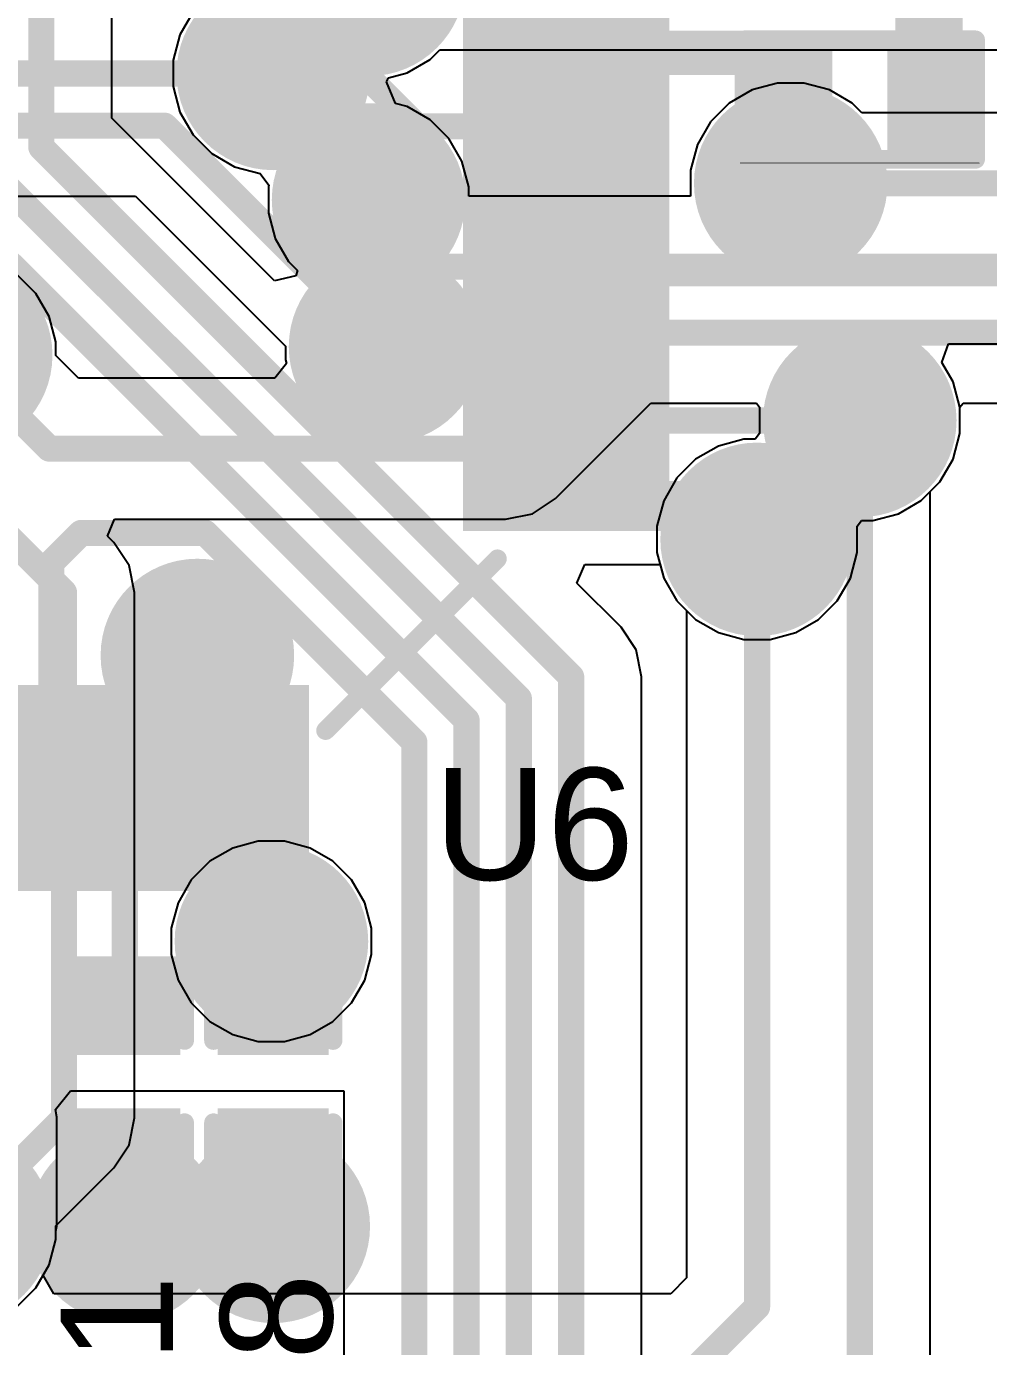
# Model space of a CAD drawing. Header units: inches. Extents: x -0.14 to 3.84, y -0.14 to 3.05.
# Drawn here: x 2.3364 to 2.594, y 1.2485 to 1.602 of the extents above; entities that cross this region are included whole.
import ezdxf

# ---------------------------------------------------------------- set-up
doc = ezdxf.new("R2010")
doc.units = ezdxf.units.IN
doc.header["$MEASUREMENT"] = 0
for name, color, linetype in [('Bottom Layer', 5, 'Continuous'), ('Bottom Solder', 6, 'Continuous'), ('Ground Layer', 76, 'Continuous'), ('Power Layer', 16, 'Continuous'), ('Top Layer', 1, 'Continuous'), ('Top Overlay', 2, 'Continuous'), ('Top Paste', 8, 'Continuous'), ('Top Solder', 216, 'Continuous'), ('Via Holes', 16, 'Continuous')]:
    doc.layers.add(name, color=color, linetype=linetype)
doc.styles.add('Arial', font='', dxfattribs={"height": 0.2})
doc.styles.get('Arial').set_extended_font_data('Arial')

# ---------------------------------------------------------------- blocks, each defined once
blk = doc.blocks.new('64_LQFP__10_10__5')
at = {"layer": 'Top Layer'}
for points in [[(0.20275595, -0.0236214), (0.25000005, -0.0236214), (0.25000005, -0.0354324), (0.20275595, -0.0354324)], [(0.20275595, -0.0433074), (0.25000005, -0.0433074), (0.25000005, -0.0551184), (0.20275595, -0.0551184)], [(0.20275595, -0.0629914), (0.25000005, -0.0629914), (0.25000005, -0.0748024), (0.20275595, -0.0748024)], [(0.20275595, -0.0826774), (0.25000005, -0.0826774), (0.25000005, -0.0944884), (0.20275595, -0.0944884)], [(0.20275595, -0.1023614), (0.25000005, -0.1023614), (0.25000005, -0.1141724), (0.20275595, -0.1141724)], [(0.20275595, -0.1220474), (0.25000005, -0.1220474), (0.25000005, -0.1338584), (0.20275595, -0.1338584)], [(0.20275595, -0.1417314), (0.25000005, -0.1417314), (0.25000005, -0.1535424), (0.20275595, -0.1535424)], [(0.0826765, -0.25000095), (0.0826765, -0.20275685), (0.0944875, -0.20275685), (0.0944875, -0.25000095)], [(0.1023625, -0.25000095), (0.1023625, -0.20275685), (0.1141735, -0.20275685), (0.1141735, -0.25000095)], [(0.1220465, -0.25000095), (0.1220465, -0.20275685), (0.1338575, -0.20275685), (0.1338575, -0.25000095)], [(0.1417325, -0.25000095), (0.1417325, -0.20275685), (0.1535435, -0.20275685), (0.1535435, -0.25000095)]]:
    blk.add_hatch(color=1, dxfattribs=at).paths.add_polyline_path(points)
at = {"layer": 'Top Paste'}
for points in [[(0.20275595, -0.0236214), (0.25000005, -0.0236214), (0.25000005, -0.0354324), (0.20275595, -0.0354324)], [(0.20275595, -0.0433074), (0.25000005, -0.0433074), (0.25000005, -0.0551184), (0.20275595, -0.0551184)], [(0.20275595, -0.0629914), (0.25000005, -0.0629914), (0.25000005, -0.0748024), (0.20275595, -0.0748024)], [(0.20275595, -0.0826774), (0.25000005, -0.0826774), (0.25000005, -0.0944884), (0.20275595, -0.0944884)], [(0.20275595, -0.1023614), (0.25000005, -0.1023614), (0.25000005, -0.1141724), (0.20275595, -0.1141724)], [(0.20275595, -0.1220474), (0.25000005, -0.1220474), (0.25000005, -0.1338584), (0.20275595, -0.1338584)], [(0.20275595, -0.1417314), (0.25000005, -0.1417314), (0.25000005, -0.1535424), (0.20275595, -0.1535424)], [(0.0826765, -0.25000095), (0.0826765, -0.20275685), (0.0944875, -0.20275685), (0.0944875, -0.25000095)], [(0.1023625, -0.25000095), (0.1023625, -0.20275685), (0.1141735, -0.20275685), (0.1141735, -0.25000095)], [(0.1220465, -0.25000095), (0.1220465, -0.20275685), (0.1338575, -0.20275685), (0.1338575, -0.25000095)], [(0.1417325, -0.25000095), (0.1417325, -0.20275685), (0.1535435, -0.20275685), (0.1535435, -0.25000095)]]:
    blk.add_hatch(color=8, dxfattribs=at).paths.add_polyline_path(points)
at = {"layer": 'Top Solder'}
for points in [[(0.19875595, -0.0196214), (0.25400005, -0.0196214), (0.25400005, -0.0394324), (0.19875595, -0.0394324)], [(0.19875595, -0.0393074), (0.25400005, -0.0393074), (0.25400005, -0.0591184), (0.19875595, -0.0591184)], [(0.19875595, -0.0589914), (0.25400005, -0.0589914), (0.25400005, -0.0788024), (0.19875595, -0.0788024)], [(0.19875595, -0.0786774), (0.25400005, -0.0786774), (0.25400005, -0.0984884), (0.19875595, -0.0984884)], [(0.19875595, -0.0983614), (0.25400005, -0.0983614), (0.25400005, -0.1181724), (0.19875595, -0.1181724)], [(0.19875595, -0.1180474), (0.25400005, -0.1180474), (0.25400005, -0.1378584), (0.19875595, -0.1378584)], [(0.19875595, -0.1377314), (0.25400005, -0.1377314), (0.25400005, -0.1575424), (0.19875595, -0.1575424)], [(0.0786765, -0.25400095), (0.0786765, -0.19875685), (0.0984875, -0.19875685), (0.0984875, -0.25400095)], [(0.0983625, -0.25400095), (0.0983625, -0.19875685), (0.1181735, -0.19875685), (0.1181735, -0.25400095)], [(0.1180465, -0.25400095), (0.1180465, -0.19875685), (0.1378575, -0.19875685), (0.1378575, -0.25400095)], [(0.1377325, -0.25400095), (0.1377325, -0.19875685), (0.1575435, -0.19875685), (0.1575435, -0.25400095)]]:
    blk.add_hatch(color=216, dxfattribs=at).paths.add_polyline_path(points)
at = {"layer": 'Top Overlay'}
blk.add_lwpolyline([(0.162, -0.2110009, 0.005, 0.005, 0), (0.208, -0.1650009, 0.005, 0.005, 0)], format="xyseb", dxfattribs=at)
for points in [[(0.20675, -0.1650009, 0.0025, 0.0025, 1), (0.20925, -0.1650009, 0.0025, 0.0025, 1)], [(0.16075, -0.2110009, 0.0025, 0.0025, 1), (0.16325, -0.2110009, 0.0025, 0.0025, 1)]]:
    blk.add_lwpolyline(points, format="xyseb", close=True, dxfattribs=at)
blk = doc.blocks.new('R___0402_39')
at = {"layer": 'Top Layer'}
for points in [[(-0.0275004, -0.0125005), (-0.0275004, 0.0124995), (-0.009500399999999999, 0.0124995), (-0.0095004, -0.0125005)], [(0.009499599999999999, -0.0125005), (0.009499600000000002, 0.0124995), (0.0274996, 0.0124995), (0.0274996, -0.0125005)]]:
    blk.add_hatch(color=1, dxfattribs=at).paths.add_polyline_path(points)
at = {"layer": 'Top Paste'}
for points in [[(-0.0275004, -0.0125005), (-0.0275004, 0.0124995), (-0.009500399999999999, 0.0124995), (-0.0095004, -0.0125005)], [(0.009499599999999999, -0.0125005), (0.009499600000000002, 0.0124995), (0.0274996, 0.0124995), (0.0274996, -0.0125005)]]:
    blk.add_hatch(color=8, dxfattribs=at).paths.add_polyline_path(points)
at = {"layer": 'Top Solder'}
for points in [[(-0.0296658, -0.0146659), (-0.0296658, 0.0146649), (-0.007334999999999999, 0.0146649), (-0.007335000000000001, -0.0146659)], [(0.007334199999999998, -0.0146659), (0.007334200000000002, 0.0146649), (0.029665, 0.0146649), (0.029665, -0.0146659)]]:
    blk.add_hatch(color=216, dxfattribs=at).paths.add_polyline_path(points)
at = {"layer": 'Top Overlay'}
for points in [[(-0.0310004, -0.0160005, 0.005, 0.005, 0), (-0.0310004, 0.0159995, 0.005, 0.005, 0)], [(-0.0310004, 0.0159995, 0.005, 0.005, 0), (0.0309996, 0.0159995, 0.005, 0.005, 0)], [(0.0309996, -0.0160005, 0.005, 0.005, 0), (0.0309996, 0.0159995, 0.005, 0.005, 0)], [(-0.0310004, -0.0160005, 0.005, 0.005, 0), (0.0309996, -0.0160005, 0.005, 0.005, 0)], [(-0.0320004, -0.0170005, 0.000127, 0.000127, 0), (0.0319996, -0.0170005, 0.000127, 0.000127, 0)]]:
    blk.add_lwpolyline(points, format="xyseb", dxfattribs=at)
for points in [[(-0.0322504, 0.0159995, 0.0025, 0.0025, 1), (-0.0297504, 0.0159995, 0.0025, 0.0025, 1)], [(-0.0322504, 0.0159995, 0.0025, 0.0025, 1), (-0.0297504, 0.0159995, 0.0025, 0.0025, 1)], [(0.0297496, 0.0159995, 0.0025, 0.0025, 1), (0.0322496, 0.0159995, 0.0025, 0.0025, 1)], [(0.0297496, 0.0159995, 0.0025, 0.0025, 1), (0.0322496, 0.0159995, 0.0025, 0.0025, 1)], [(-0.0322504, -0.0160005, 0.0025, 0.0025, 1), (-0.0297504, -0.0160005, 0.0025, 0.0025, 1)], [(-0.0322504, -0.0160005, 0.0025, 0.0025, 1), (-0.0297504, -0.0160005, 0.0025, 0.0025, 1)], [(0.0297496, -0.0160005, 0.0025, 0.0025, 1), (0.0322496, -0.0160005, 0.0025, 0.0025, 1)], [(0.0297496, -0.0160005, 0.0025, 0.0025, 1), (0.0322496, -0.0160005, 0.0025, 0.0025, 1)], [(-0.0320321, -0.0170005, 6.35e-05, 6.35e-05, 1), (-0.0319687, -0.0170005, 6.35e-05, 6.35e-05, 1)], [(0.0319679, -0.0170005, 6.35e-05, 6.35e-05, 1), (0.0320313, -0.0170005, 6.35e-05, 6.35e-05, 1)]]:
    blk.add_lwpolyline(points, format="xyseb", close=True, dxfattribs=at)
blk = doc.blocks.new('C___0402_125')
at = {"layer": 'Top Layer'}
for points in [[(-0.0275005, -0.0125002), (-0.0275005, 0.0124998), (-0.009500499999999999, 0.0124998), (-0.009500500000000002, -0.0125002)], [(0.0094995, -0.0125002), (0.009499500000000001, 0.0124998), (0.0274995, 0.0124998), (0.0274995, -0.0125002)]]:
    blk.add_hatch(color=1, dxfattribs=at).paths.add_polyline_path(points)
at = {"layer": 'Top Paste'}
for points in [[(-0.0275005, -0.0125002), (-0.0275005, 0.0124998), (-0.009500499999999999, 0.0124998), (-0.009500500000000002, -0.0125002)], [(0.0094995, -0.0125002), (0.009499500000000001, 0.0124998), (0.0274995, 0.0124998), (0.0274995, -0.0125002)]]:
    blk.add_hatch(color=8, dxfattribs=at).paths.add_polyline_path(points)
at = {"layer": 'Top Solder'}
for points in [[(-0.0298627, -0.0148624), (-0.0298627, 0.014862), (-0.007138299999999998, 0.014862), (-0.007138300000000001, -0.0148624)], [(0.007137299999999998, -0.0148624), (0.007137300000000002, 0.014862), (0.0298617, 0.014862), (0.0298617, -0.0148624)]]:
    blk.add_hatch(color=216, dxfattribs=at).paths.add_polyline_path(points)
at = {"layer": 'Top Overlay'}
for points in [[(-0.0310005, 0.0159998, 0.005, 0.005, 0), (-0.0310005, -0.0160002, 0.005, 0.005, 0)], [(-0.0310005, 0.0159998, 0.005, 0.005, 0), (-0.0110005, 0.0159998, 0.005, 0.005, 0)], [(0.0109995, 0.0159998, 0.005, 0.005, 0), (0.0309995, 0.0159998, 0.005, 0.005, 0)], [(0.0309995, 0.0159998, 0.005, 0.005, 0), (0.0309995, -0.0160002, 0.005, 0.005, 0)], [(-0.0310005, -0.0160002, 0.005, 0.005, 0), (-0.0110005, -0.0160002, 0.005, 0.005, 0)], [(0.0109995, -0.0160002, 0.005, 0.005, 0), (0.0309995, -0.0160002, 0.005, 0.005, 0)]]:
    blk.add_lwpolyline(points, format="xyseb", dxfattribs=at)
for points in [[(-0.0322505, 0.0159998, 0.0025, 0.0025, 1), (-0.0297505, 0.0159998, 0.0025, 0.0025, 1)], [(-0.0322505, 0.0159998, 0.0025, 0.0025, 1), (-0.0297505, 0.0159998, 0.0025, 0.0025, 1)], [(-0.0122505, 0.0159998, 0.0025, 0.0025, 1), (-0.0097505, 0.0159998, 0.0025, 0.0025, 1)], [(0.0097495, 0.0159998, 0.0025, 0.0025, 1), (0.0122495, 0.0159998, 0.0025, 0.0025, 1)], [(0.0297495, 0.0159998, 0.0025, 0.0025, 1), (0.0322495, 0.0159998, 0.0025, 0.0025, 1)], [(0.0297495, 0.0159998, 0.0025, 0.0025, 1), (0.0322495, 0.0159998, 0.0025, 0.0025, 1)], [(-0.0322505, -0.0160002, 0.0025, 0.0025, 1), (-0.0297505, -0.0160002, 0.0025, 0.0025, 1)], [(-0.0322505, -0.0160002, 0.0025, 0.0025, 1), (-0.0297505, -0.0160002, 0.0025, 0.0025, 1)], [(-0.0122505, -0.0160002, 0.0025, 0.0025, 1), (-0.0097505, -0.0160002, 0.0025, 0.0025, 1)], [(0.0097495, -0.0160002, 0.0025, 0.0025, 1), (0.0122495, -0.0160002, 0.0025, 0.0025, 1)], [(0.0297495, -0.0160002, 0.0025, 0.0025, 1), (0.0322495, -0.0160002, 0.0025, 0.0025, 1)], [(0.0297495, -0.0160002, 0.0025, 0.0025, 1), (0.0322495, -0.0160002, 0.0025, 0.0025, 1)]]:
    blk.add_lwpolyline(points, format="xyseb", close=True, dxfattribs=at)
blk = doc.blocks.new('C___0402_128')
at = {"layer": 'Top Layer'}
for points in [[(-0.0275009, -0.0125), (-0.0275009, 0.0125), (-0.009500899999999998, 0.0125), (-0.009500900000000001, -0.0125)], [(0.009499099999999998, -0.0125), (0.009499100000000002, 0.0125), (0.0274991, 0.0125), (0.0274991, -0.0125)]]:
    blk.add_hatch(color=1, dxfattribs=at).paths.add_polyline_path(points)
at = {"layer": 'Top Paste'}
for points in [[(-0.0275009, -0.0125), (-0.0275009, 0.0125), (-0.009500899999999998, 0.0125), (-0.009500900000000001, -0.0125)], [(0.009499099999999998, -0.0125), (0.009499100000000002, 0.0125), (0.0274991, 0.0125), (0.0274991, -0.0125)]]:
    blk.add_hatch(color=8, dxfattribs=at).paths.add_polyline_path(points)
at = {"layer": 'Top Solder'}
for points in [[(-0.0298631, -0.0148622), (-0.0298631, 0.0148622), (-0.007138699999999999, 0.0148622), (-0.007138700000000001, -0.0148622)], [(0.007136899999999999, -0.0148622), (0.007136900000000002, 0.0148622), (0.0298613, 0.0148622), (0.0298613, -0.0148622)]]:
    blk.add_hatch(color=216, dxfattribs=at).paths.add_polyline_path(points)
at = {"layer": 'Top Overlay'}
for points in [[(-0.0310009, 0.016, 0.005, 0.005, 0), (-0.0110009, 0.016, 0.005, 0.005, 0)], [(-0.0310009, 0.016, 0.005, 0.005, 0), (-0.0310009, -0.016, 0.005, 0.005, 0)], [(0.0109991, 0.016, 0.005, 0.005, 0), (0.0309991, 0.016, 0.005, 0.005, 0)], [(0.0309991, 0.016, 0.005, 0.005, 0), (0.0309991, -0.016, 0.005, 0.005, 0)], [(-0.0310009, -0.016, 0.005, 0.005, 0), (-0.0110009, -0.016, 0.005, 0.005, 0)], [(0.0109991, -0.016, 0.005, 0.005, 0), (0.0309991, -0.016, 0.005, 0.005, 0)]]:
    blk.add_lwpolyline(points, format="xyseb", dxfattribs=at)
for points in [[(-0.0322509, 0.016, 0.0025, 0.0025, 1), (-0.0297509, 0.016, 0.0025, 0.0025, 1)], [(-0.0322509, 0.016, 0.0025, 0.0025, 1), (-0.0297509, 0.016, 0.0025, 0.0025, 1)], [(-0.0122509, 0.016, 0.0025, 0.0025, 1), (-0.0097509, 0.016, 0.0025, 0.0025, 1)], [(0.0097491, 0.016, 0.0025, 0.0025, 1), (0.0122491, 0.016, 0.0025, 0.0025, 1)], [(0.0297491, 0.016, 0.0025, 0.0025, 1), (0.0322491, 0.016, 0.0025, 0.0025, 1)], [(0.0297491, 0.016, 0.0025, 0.0025, 1), (0.0322491, 0.016, 0.0025, 0.0025, 1)], [(-0.0322509, -0.016, 0.0025, 0.0025, 1), (-0.0297509, -0.016, 0.0025, 0.0025, 1)], [(-0.0322509, -0.016, 0.0025, 0.0025, 1), (-0.0297509, -0.016, 0.0025, 0.0025, 1)], [(-0.0122509, -0.016, 0.0025, 0.0025, 1), (-0.0097509, -0.016, 0.0025, 0.0025, 1)], [(0.0097491, -0.016, 0.0025, 0.0025, 1), (0.0122491, -0.016, 0.0025, 0.0025, 1)], [(0.0297491, -0.016, 0.0025, 0.0025, 1), (0.0322491, -0.016, 0.0025, 0.0025, 1)], [(0.0297491, -0.016, 0.0025, 0.0025, 1), (0.0322491, -0.016, 0.0025, 0.0025, 1)]]:
    blk.add_lwpolyline(points, format="xyseb", close=True, dxfattribs=at)

msp = doc.modelspace()

# ---------------------------------------------------------------- hatches: boundary and pattern name
at = {"layer": 'Bottom Layer'}
h = msp.add_hatch(color=5, dxfattribs=at)
edge = h.paths.add_edge_path()
edge.add_arc((2.4024888, 1.5894169), 0.011811, 0, 360)
h = msp.add_hatch(color=5, dxfattribs=at)
edge = h.paths.add_edge_path()
edge.add_arc((2.541, 1.56), 0.011811, 0, 360)
h = msp.add_hatch(color=5, dxfattribs=at)
edge = h.paths.add_edge_path()
edge.add_arc((2.428, 1.5555494), 0.011811, 0, 360)
h = msp.add_hatch(color=5, dxfattribs=at)
edge = h.paths.add_edge_path()
edge.add_arc((2.4325428, 1.516269), 0.011811, 0, 360)
h = msp.add_hatch(color=5, dxfattribs=at)
edge = h.paths.add_edge_path()
edge.add_arc((2.5594792, 1.4964934), 0.011811, 0, 360)
h = msp.add_hatch(color=5, dxfattribs=at)
edge = h.paths.add_edge_path()
edge.add_arc((2.5320001, 1.4646506), 0.011811, 0, 360)
h = msp.add_hatch(color=5, dxfattribs=at)
edge = h.paths.add_edge_path()
edge.add_arc((2.3821752, 1.4335562), 0.011811, 0, 360)
h = msp.add_hatch(color=5, dxfattribs=at)
edge = h.paths.add_edge_path()
edge.add_arc((2.402, 1.357), 0.011811, 0, 360)
h = msp.add_hatch(color=5, dxfattribs=at)
edge = h.paths.add_edge_path()
edge.add_arc((2.3627568, 1.280711), 0.011811, 0, 360)
h = msp.add_hatch(color=5, dxfattribs=at)
edge = h.paths.add_edge_path()
edge.add_arc((2.4024888, 1.280701), 0.011811, 0, 360)
at = {"layer": 'Bottom Solder'}
h = msp.add_hatch(color=6, dxfattribs=at)
edge = h.paths.add_edge_path()
edge.add_arc((2.428, 1.6146034), 0.015811, 0, 360)
h = msp.add_hatch(color=6, dxfattribs=at)
edge = h.paths.add_edge_path()
edge.add_arc((2.4024888, 1.5894169), 0.015811, 0, 360)
h = msp.add_hatch(color=6, dxfattribs=at)
edge = h.paths.add_edge_path()
edge.add_arc((2.541, 1.56), 0.015811, 0, 360)
h = msp.add_hatch(color=6, dxfattribs=at)
edge = h.paths.add_edge_path()
edge.add_arc((2.428, 1.5555494), 0.015811, 0, 360)
h = msp.add_hatch(color=6, dxfattribs=at)
edge = h.paths.add_edge_path()
edge.add_arc((2.4325428, 1.516269), 0.015811, 0, 360)
h = msp.add_hatch(color=6, dxfattribs=at)
edge = h.paths.add_edge_path()
edge.add_arc((2.5594792, 1.4964934), 0.015811, 0, 360)
h = msp.add_hatch(color=6, dxfattribs=at)
edge = h.paths.add_edge_path()
edge.add_arc((2.5320001, 1.4646506), 0.015811, 0, 360)
h = msp.add_hatch(color=6, dxfattribs=at)
edge = h.paths.add_edge_path()
edge.add_arc((2.3821752, 1.4335562), 0.015811, 0, 360)
h = msp.add_hatch(color=6, dxfattribs=at)
edge = h.paths.add_edge_path()
edge.add_arc((2.402, 1.357), 0.015811, 0, 360)
h = msp.add_hatch(color=6, dxfattribs=at)
edge = h.paths.add_edge_path()
edge.add_arc((2.3627568, 1.280711), 0.015811, 0, 360)
h = msp.add_hatch(color=6, dxfattribs=at)
edge = h.paths.add_edge_path()
edge.add_arc((2.4024888, 1.280701), 0.015811, 0, 360)
at = {"layer": 'Ground Layer'}
h = msp.add_hatch(color=76, dxfattribs=at)
edge = h.paths.add_edge_path()
edge.add_arc((2.428, 1.6146034), 0.0259055, 0, 360)
h = msp.add_hatch(color=76, dxfattribs=at)
edge = h.paths.add_edge_path()
edge.add_arc((2.4024888, 1.5894169), 0.0259055, 0, 360)
h = msp.add_hatch(color=76, dxfattribs=at)
edge = h.paths.add_edge_path()
edge.add_arc((2.541, 1.56), 0.0259055, 0, 360)
h = msp.add_hatch(color=76, dxfattribs=at)
edge = h.paths.add_edge_path()
edge.add_arc((2.428, 1.5555494), 0.0259055, 0, 360)
h = msp.add_hatch(color=76, dxfattribs=at)
edge = h.paths.add_edge_path()
edge.add_arc((2.4325428, 1.516269), 0.0259055, 0, 360)
h = msp.add_hatch(color=76, dxfattribs=at)
edge = h.paths.add_edge_path()
edge.add_arc((2.3174808, 1.514), 0.0259055, 0, 360)
h = msp.add_hatch(color=76, dxfattribs=at)
edge = h.paths.add_edge_path()
edge.add_arc((2.5594792, 1.4964934), 0.0259055, 0, 360)
h = msp.add_hatch(color=76, dxfattribs=at)
edge = h.paths.add_edge_path()
edge.add_arc((2.5320001, 1.4646506), 0.0259055, 0, 360)
h = msp.add_hatch(color=76, dxfattribs=at)
edge = h.paths.add_edge_path()
edge.add_arc((2.402, 1.357), 0.0259055, 0, 360)
h = msp.add_hatch(color=76, dxfattribs=at)
edge = h.paths.add_edge_path()
edge.add_arc((2.3174808, 1.280721), 0.0259055, 0, 360)
at = {"layer": 'Power Layer'}
h = msp.add_hatch(color=16, dxfattribs=at)
edge = h.paths.add_edge_path()
edge.add_arc((2.428, 1.6146034), 0.0259055, 0, 360)
h = msp.add_hatch(color=16, dxfattribs=at)
edge = h.paths.add_edge_path()
edge.add_arc((2.4024888, 1.5894169), 0.0259055, 0, 360)
h = msp.add_hatch(color=16, dxfattribs=at)
edge = h.paths.add_edge_path()
edge.add_arc((2.541, 1.56), 0.0259055, 0, 360)
h = msp.add_hatch(color=16, dxfattribs=at)
edge = h.paths.add_edge_path()
edge.add_arc((2.428, 1.5555494), 0.0259055, 0, 360)
h = msp.add_hatch(color=16, dxfattribs=at)
edge = h.paths.add_edge_path()
edge.add_arc((2.4325428, 1.516269), 0.0259055, 0, 360)
h = msp.add_hatch(color=16, dxfattribs=at)
edge = h.paths.add_edge_path()
edge.add_arc((2.3174808, 1.514), 0.0259055, 0, 360)
h = msp.add_hatch(color=16, dxfattribs=at)
edge = h.paths.add_edge_path()
edge.add_arc((2.5594792, 1.4964934), 0.0259055, 0, 360)
h = msp.add_hatch(color=16, dxfattribs=at)
edge = h.paths.add_edge_path()
edge.add_arc((2.5320001, 1.4646506), 0.0259055, 0, 360)
h = msp.add_hatch(color=16, dxfattribs=at)
edge = h.paths.add_edge_path()
edge.add_arc((2.3821752, 1.4335562), 0.0259055, 0, 360)
h = msp.add_hatch(color=16, dxfattribs=at)
edge = h.paths.add_edge_path()
edge.add_arc((2.3174808, 1.280721), 0.0259055, 0, 360)
h = msp.add_hatch(color=16, dxfattribs=at)
edge = h.paths.add_edge_path()
edge.add_arc((2.3627568, 1.280711), 0.0259055, 0, 360)
h = msp.add_hatch(color=16, dxfattribs=at)
edge = h.paths.add_edge_path()
edge.add_arc((2.4024888, 1.280701), 0.0259055, 0, 360)
at = {"layer": 'Top Layer'}
for points in [[(2.5689879, 1.5699179), (2.5869787, 1.5699179), (2.5869787, 1.7367133), (2.5689879, 1.7367133)], [(2.4808668, 1.5890139), (2.5499788, 1.5890139), (2.5499788, 1.6008249), (2.4808668, 1.6008249)], [(2.3918268, 1.3379454), (2.4126136, 1.3379454), (2.4126136, 1.3578596), (2.3918268, 1.3578596)], [(2.374532, 1.3099554), (2.3509816, 1.3099554), (2.3509816, 1.280711), (2.374532, 1.280711)], [(2.414264, 1.3099454), (2.3907136, 1.3099454), (2.3907136, 1.280701), (2.414264, 1.280701)]]:
    msp.add_hatch(color=1, dxfattribs=at).paths.add_polyline_path(points)
h = msp.add_hatch(color=1, dxfattribs=at)
edge = h.paths.add_edge_path()
edge.add_arc((2.4024888, 1.5894169), 0.011811, 0, 360)
h = msp.add_hatch(color=1, dxfattribs=at)
edge = h.paths.add_edge_path()
edge.add_arc((2.541, 1.56), 0.011811, 0, 360)
h = msp.add_hatch(color=1, dxfattribs=at)
edge = h.paths.add_edge_path()
edge.add_arc((2.428, 1.5555494), 0.011811, 0, 360)
h = msp.add_hatch(color=1, dxfattribs=at)
edge = h.paths.add_edge_path()
edge.add_arc((2.4325428, 1.516269), 0.011811, 0, 360)
h = msp.add_hatch(color=1, dxfattribs=at)
edge = h.paths.add_edge_path()
edge.add_arc((2.5594792, 1.4964934), 0.011811, 0, 360)
h = msp.add_hatch(color=1, dxfattribs=at)
edge = h.paths.add_edge_path()
edge.add_arc((2.5320001, 1.4646506), 0.011811, 0, 360)
h = msp.add_hatch(color=1, dxfattribs=at)
edge = h.paths.add_edge_path()
edge.add_arc((2.3821752, 1.4335562), 0.011811, 0, 360)
h = msp.add_hatch(color=1, dxfattribs=at)
edge = h.paths.add_edge_path()
edge.add_arc((2.402, 1.357), 0.011811, 0, 360)
h = msp.add_hatch(color=1, dxfattribs=at)
edge = h.paths.add_edge_path()
edge.add_arc((2.3627568, 1.280711), 0.011811, 0, 360)
h = msp.add_hatch(color=1, dxfattribs=at)
edge = h.paths.add_edge_path()
edge.add_arc((2.4024888, 1.280701), 0.011811, 0, 360)
at = {"layer": 'Top Solder'}
h = msp.add_hatch(color=216, dxfattribs=at)
edge = h.paths.add_edge_path()
edge.add_arc((2.428, 1.6146034), 0.015811, 0, 360)
h = msp.add_hatch(color=216, dxfattribs=at)
edge = h.paths.add_edge_path()
edge.add_arc((2.4024888, 1.5894169), 0.015811, 0, 360)
h = msp.add_hatch(color=216, dxfattribs=at)
edge = h.paths.add_edge_path()
edge.add_arc((2.541, 1.56), 0.015811, 0, 360)
h = msp.add_hatch(color=216, dxfattribs=at)
edge = h.paths.add_edge_path()
edge.add_arc((2.428, 1.5555494), 0.015811, 0, 360)
h = msp.add_hatch(color=216, dxfattribs=at)
edge = h.paths.add_edge_path()
edge.add_arc((2.4325428, 1.516269), 0.015811, 0, 360)
h = msp.add_hatch(color=216, dxfattribs=at)
edge = h.paths.add_edge_path()
edge.add_arc((2.5594792, 1.4964934), 0.015811, 0, 360)
h = msp.add_hatch(color=216, dxfattribs=at)
edge = h.paths.add_edge_path()
edge.add_arc((2.5320001, 1.4646506), 0.015811, 0, 360)
h = msp.add_hatch(color=216, dxfattribs=at)
edge = h.paths.add_edge_path()
edge.add_arc((2.3821752, 1.4335562), 0.015811, 0, 360)
h = msp.add_hatch(color=216, dxfattribs=at)
edge = h.paths.add_edge_path()
edge.add_arc((2.402, 1.357), 0.015811, 0, 360)
h = msp.add_hatch(color=216, dxfattribs=at)
edge = h.paths.add_edge_path()
edge.add_arc((2.3627568, 1.280711), 0.015811, 0, 360)
h = msp.add_hatch(color=216, dxfattribs=at)
edge = h.paths.add_edge_path()
edge.add_arc((2.4024888, 1.280701), 0.015811, 0, 360)
at = {"layer": 'Via Holes'}
h = msp.add_hatch(color=7, dxfattribs=at)
edge = h.paths.add_edge_path()
edge.add_arc((2.4024888, 1.5894169), 0.0059055, 0, 360)
h = msp.add_hatch(color=7, dxfattribs=at)
edge = h.paths.add_edge_path()
edge.add_arc((2.541, 1.56), 0.0059055, 0, 360)
h = msp.add_hatch(color=7, dxfattribs=at)
edge = h.paths.add_edge_path()
edge.add_arc((2.428, 1.5555494), 0.0059055, 0, 360)
h = msp.add_hatch(color=7, dxfattribs=at)
edge = h.paths.add_edge_path()
edge.add_arc((2.4325428, 1.516269), 0.0059055, 0, 360)
h = msp.add_hatch(color=7, dxfattribs=at)
edge = h.paths.add_edge_path()
edge.add_arc((2.5594792, 1.4964934), 0.0059055, 0, 360)
h = msp.add_hatch(color=7, dxfattribs=at)
edge = h.paths.add_edge_path()
edge.add_arc((2.5320001, 1.4646506), 0.0059055, 0, 360)
h = msp.add_hatch(color=7, dxfattribs=at)
edge = h.paths.add_edge_path()
edge.add_arc((2.3821752, 1.4335562), 0.0059055, 0, 360)
h = msp.add_hatch(color=7, dxfattribs=at)
edge = h.paths.add_edge_path()
edge.add_arc((2.402, 1.357), 0.0059055, 0, 360)
h = msp.add_hatch(color=7, dxfattribs=at)
edge = h.paths.add_edge_path()
edge.add_arc((2.3627568, 1.280711), 0.0059055, 0, 360)
h = msp.add_hatch(color=7, dxfattribs=at)
edge = h.paths.add_edge_path()
edge.add_arc((2.4024888, 1.280701), 0.0059055, 0, 360)

# ---------------------------------------------------------------- linework, layer by layer
at = {"layer": 'Bottom Layer'}
for p, q in [((2.4444624, 1.5931492), (2.4470544, 1.5957412)), ((2.4470544, 1.5957412), (3.4804311, 1.5957412)), ((2.4383487, 1.5896195), (2.4444624, 1.5931492)), ((2.4327788, 1.5871841), (2.4333001, 1.5882668)), ((2.4333001, 1.5882668), (2.4383487, 1.5896195)), ((2.4351946, 1.5813784), (2.4327788, 1.5871841)), ((2.5306513, 1.5849839), (2.5245376, 1.5814542)), ((2.5374703, 1.586811), (2.5306513, 1.5849839)), ((2.5445297, 1.586811), (2.5374703, 1.586811)), ((2.5513487, 1.5849839), (2.5445297, 1.586811)), ((2.5574624, 1.5814542), (2.5513487, 1.5849839)), ((2.4383487, 1.5805333), (2.4351946, 1.5813784)), ((2.4444624, 1.5770036), (2.4383487, 1.5805333)), ((2.5245376, 1.5814542), (2.5195458, 1.5764624)), ((2.5600539, 1.5788627), (2.5574624, 1.5814542)), ((2.4494542, 1.5720118), (2.4444624, 1.5770036)), ((3.299259, 1.5788627), (2.5600539, 1.5788627)), ((2.5195458, 1.5764624), (2.5160161, 1.5703487)), ((2.4529839, 1.5658981), (2.4494542, 1.5720118)), ((2.5160161, 1.5703487), (2.514189, 1.5635297)), ((2.454811, 1.5590791), (2.4529839, 1.5658981)), ((2.514189, 1.5635297), (2.514189, 1.556541)), ((2.454811, 1.556541), (2.454811, 1.5590791)), ((2.3107951, 1.5565545), (2.3655819, 1.5565545)), ((2.3655819, 1.5565545), (2.4057318, 1.5164045)), ((2.514189, 1.556541), (2.454811, 1.556541)), ((2.338935, 1.5304624), (2.3339432, 1.5354542)), ((2.3424647, 1.5243487), (2.338935, 1.5304624)), ((2.3442918, 1.5175297), (2.3424647, 1.5243487)), ((2.3442918, 1.5138644), (2.3442918, 1.5175297)), ((2.3503388, 1.5078174), (2.3442918, 1.5138644)), ((2.4057318, 1.5164045), (2.4057318, 1.5127393)), ((2.4059877, 1.5117842), (2.4029438, 1.5078174)), ((2.4057318, 1.5127393), (2.4059877, 1.5117842)), ((2.4029438, 1.5078174), (2.3503388, 1.5078174)), ((2.4780068, 1.4756173), (2.5035272, 1.5011376)), ((2.5035272, 1.5011376), (2.531813, 1.5011376)), ((2.531813, 1.5011376), (2.5326682, 1.500023)), ((2.5326682, 1.500023), (2.5326682, 1.4929638)), ((2.5862902, 1.500023), (2.5871454, 1.5011376)), ((2.5862902, 1.4929637), (2.5862902, 1.500023)), ((2.5871454, 1.5011376), (2.8698338, 1.5011376)), ((2.5326682, 1.4929638), (2.5315155, 1.4914616)), ((2.5844631, 1.4861447), (2.5862902, 1.4929637)), ((2.5216514, 1.4896345), (2.5155377, 1.4861048)), ((2.5284704, 1.4914616), (2.5216514, 1.4896345)), ((2.5315155, 1.4914616), (2.5284704, 1.4914616)), ((2.5155377, 1.4861048), (2.5105459, 1.481113)), ((2.5809334, 1.480031), (2.5844631, 1.4861447)), ((2.5105459, 1.481113), (2.5070162, 1.4749993)), ((2.5783416, 1.4774392), (2.5809334, 1.480031)), ((2.4718875, 1.4715284), (2.4780068, 1.4756173)), ((2.5070162, 1.4749993), (2.5051891, 1.4681803)), ((2.5783416, 1.243919), (2.5783416, 1.4774392)), ((2.4646691, 1.4700926), (2.4718875, 1.4715284)), ((2.3581158, 1.4654732), (2.3600293, 1.4700926)), ((2.3600293, 1.4700926), (2.4646691, 1.4700926)), ((2.5051891, 1.4681803), (2.5051891, 1.4611209)), ((2.3598094, 1.4637796), (2.3581158, 1.4654732)), ((2.3638982, 1.4576602), (2.3598094, 1.4637796)), ((2.5051891, 1.4611209), (2.5070162, 1.4543019)), ((2.365334, 1.4504419), (2.3638982, 1.4576602)), ((2.5070162, 1.4543019), (2.5105459, 1.4481882)), ((2.365334, 1.3097118), (2.365334, 1.4504419)), ((2.5105459, 1.4481882), (2.5131377, 1.4455964)), ((2.5131377, 1.4455964), (2.5131377, 1.2669161)), ((2.3984703, 1.383811), (2.3916513, 1.3819839)), ((2.4055297, 1.383811), (2.3984703, 1.383811)), ((2.4123487, 1.3819839), (2.4055297, 1.383811)), ((2.3916513, 1.3819839), (2.3855376, 1.3784542)), ((2.4184624, 1.3784542), (2.4123487, 1.3819839)), ((2.3855376, 1.3784542), (2.3805458, 1.3734624)), ((2.4234542, 1.3734624), (2.4184624, 1.3784542)), ((2.3805458, 1.3734624), (2.3770161, 1.3673487)), ((2.4269839, 1.3673487), (2.4234542, 1.3734624)), ((2.3770161, 1.3673487), (2.375189, 1.3605297)), ((2.428811, 1.3605297), (2.4269839, 1.3673487)), ((2.375189, 1.3605297), (2.375189, 1.3534703)), ((2.428811, 1.3534703), (2.428811, 1.3605297)), ((2.375189, 1.3534703), (2.3770161, 1.3466513)), ((2.4269839, 1.3466513), (2.428811, 1.3534703)), ((2.3770161, 1.3466513), (2.3805458, 1.3405376)), ((2.4234542, 1.3405376), (2.4269839, 1.3466513)), ((2.3805458, 1.3405376), (2.3855376, 1.3355458)), ((2.4184624, 1.3355458), (2.4234542, 1.3405376)), ((2.3855376, 1.3355458), (2.3916513, 1.3320161)), ((2.4123487, 1.3320161), (2.4184624, 1.3355458)), ((2.3916513, 1.3320161), (2.3984703, 1.330189)), ((2.3984703, 1.330189), (2.4055297, 1.330189)), ((2.4055297, 1.330189), (2.4123487, 1.3320161)), ((2.3638982, 1.3024935), (2.365334, 1.3097118)), ((2.3598093, 1.2963741), (2.3638982, 1.3024935)), ((2.3442918, 1.2808566), (2.3598093, 1.2963741)), ((2.3442918, 1.2771913), (2.3442918, 1.2808566)), ((2.3424647, 1.2703723), (2.3442918, 1.2771913)), ((2.3408885, 1.2676422), (2.3424647, 1.2703723)), ((2.3437753, 1.2626422), (2.3408885, 1.2676422)), ((2.5131377, 1.2669161), (2.5088638, 1.2626422)), ((2.5088638, 1.2626422), (2.3437753, 1.2626422))]:
    msp.add_line(p, q, dxfattribs=at)
for points in [[(2.2742678, 1.5894169, 0.007, 0.007, 0), (2.4024888, 1.5894169, 0.007, 0.007, 0)], [(2.2684689, 1.5754169, 0.007, 0.007, 0), (2.3733949, 1.5754169, 0.007, 0.007, 0)], [(2.3733949, 1.5754169, 0.007, 0.007, 0), (2.4325428, 1.516269, 0.007, 0.007, 0)], [(2.541, 1.56, 0.007, 0.007, 0), (2.5410003, 1.5600003, 0.007, 0.007, 0)], [(2.5410003, 1.5600003, 0.007, 0.007, 0), (3.299259, 1.5600003, 0.007, 0.007, 0)], [(2.428, 1.5555494, 0.007, 0.007, 0), (2.4458708, 1.5376786, 0.007, 0.007, 0)], [(2.4458708, 1.5376786, 0.007, 0.007, 0), (3.2861816, 1.5376786, 0.007, 0.007, 0)], [(2.4646691, 1.488955, 0.007, 0.007, 0), (2.4957141, 1.52, 0.007, 0.007, 0)], [(2.4957141, 1.52, 0.007, 0.007, 0), (2.8776468, 1.52, 0.007, 0.007, 0)], [(2.2813898, 1.5155237, 0.007, 0.007, 0), (2.3464716, 1.4504419, 0.007, 0.007, 0)], [(2.3174808, 1.514, 0.007, 0.007, 0), (2.3425258, 1.488955, 0.007, 0.007, 0)], [(2.5594792, 1.243919, 0.007, 0.007, 0), (2.5594792, 1.4964934, 0.007, 0.007, 0)], [(2.3425258, 1.488955, 0.007, 0.007, 0), (2.4646691, 1.488955, 0.007, 0.007, 0)], [(2.5320001, 1.2591031, 0.007, 0.007, 0), (2.5320001, 1.4646506, 0.007, 0.007, 0)], [(2.3464716, 1.3097118, 0.007, 0.007, 0), (2.3464716, 1.4504419, 0.007, 0.007, 0)], [(2.3174808, 1.280721, 0.007, 0.007, 0), (2.3464716, 1.3097118, 0.007, 0.007, 0)], [(2.5166768, 1.2437798, 0.007, 0.007, 0), (2.5320001, 1.2591031, 0.007, 0.007, 0)]]:
    msp.add_lwpolyline(points, format="xyseb", dxfattribs=at)
for points in [[(2.4007388, 1.5894169, 0.0035, 0.0035, 1), (2.4042388, 1.5894169, 0.0035, 0.0035, 1)], [(2.3716449, 1.5754169, 0.0035, 0.0035, 1), (2.3751449, 1.5754169, 0.0035, 0.0035, 1)], [(2.3716449, 1.5754169, 0.0035, 0.0035, 1), (2.3751449, 1.5754169, 0.0035, 0.0035, 1)], [(2.53925, 1.56, 0.0035, 0.0035, 1), (2.54275, 1.56, 0.0035, 0.0035, 1)], [(2.5392503, 1.5600003, 0.0035, 0.0035, 1), (2.5427503, 1.5600003, 0.0035, 0.0035, 1)], [(2.5392503, 1.5600003, 0.0035, 0.0035, 1), (2.5427503, 1.5600003, 0.0035, 0.0035, 1)], [(2.42625, 1.5555494, 0.0035, 0.0035, 1), (2.42975, 1.5555494, 0.0035, 0.0035, 1)], [(2.4441208, 1.5376786, 0.0035, 0.0035, 1), (2.4476208, 1.5376786, 0.0035, 0.0035, 1)], [(2.4441208, 1.5376786, 0.0035, 0.0035, 1), (2.4476208, 1.5376786, 0.0035, 0.0035, 1)], [(2.4939641, 1.52, 0.0035, 0.0035, 1), (2.4974641, 1.52, 0.0035, 0.0035, 1)], [(2.4939641, 1.52, 0.0035, 0.0035, 1), (2.4974641, 1.52, 0.0035, 0.0035, 1)], [(2.4307928, 1.516269, 0.0035, 0.0035, 1), (2.4342928, 1.516269, 0.0035, 0.0035, 1)], [(2.5577292, 1.4964934, 0.0035, 0.0035, 1), (2.5612292, 1.4964934, 0.0035, 0.0035, 1)], [(2.3407758, 1.488955, 0.0035, 0.0035, 1), (2.3442758, 1.488955, 0.0035, 0.0035, 1)], [(2.3407758, 1.488955, 0.0035, 0.0035, 1), (2.3442758, 1.488955, 0.0035, 0.0035, 1)], [(2.4629191, 1.488955, 0.0035, 0.0035, 1), (2.4664191, 1.488955, 0.0035, 0.0035, 1)], [(2.4629191, 1.488955, 0.0035, 0.0035, 1), (2.4664191, 1.488955, 0.0035, 0.0035, 1)], [(2.5302501, 1.4646506, 0.0035, 0.0035, 1), (2.5337501, 1.4646506, 0.0035, 0.0035, 1)], [(2.3447216, 1.4504419, 0.0035, 0.0035, 1), (2.3482216, 1.4504419, 0.0035, 0.0035, 1)], [(2.3447216, 1.4504419, 0.0035, 0.0035, 1), (2.3482216, 1.4504419, 0.0035, 0.0035, 1)], [(2.3447216, 1.3097118, 0.0035, 0.0035, 1), (2.3482216, 1.3097118, 0.0035, 0.0035, 1)], [(2.3447216, 1.3097118, 0.0035, 0.0035, 1), (2.3482216, 1.3097118, 0.0035, 0.0035, 1)], [(2.5302501, 1.2591031, 0.0035, 0.0035, 1), (2.5337501, 1.2591031, 0.0035, 0.0035, 1)], [(2.5302501, 1.2591031, 0.0035, 0.0035, 1), (2.5337501, 1.2591031, 0.0035, 0.0035, 1)]]:
    msp.add_lwpolyline(points, format="xyseb", close=True, dxfattribs=at)
at = {"layer": 'Top Layer'}
for p, q in [((2.359274, 1.5774513), (2.359274, 1.7163357)), ((2.3810346, 1.6058793), (2.3775049, 1.5997656)), ((2.3775049, 1.5997656), (2.3756778, 1.5929466)), ((2.3756778, 1.5929466), (2.3756778, 1.5858872)), ((2.3756778, 1.5858872), (2.3775049, 1.5790682)), ((2.4028031, 1.5339222), (2.359274, 1.5774513)), ((2.3775049, 1.5790682), (2.3810346, 1.5729545)), ((2.3810346, 1.5729545), (2.3860264, 1.5679627)), ((2.3860264, 1.5679627), (2.3921401, 1.564433)), ((2.3921401, 1.564433), (2.398959, 1.5626059)), ((2.398959, 1.5626059), (2.4013123, 1.5595391)), ((2.4013123, 1.5595391), (2.401189, 1.5590791)), ((2.401189, 1.5590791), (2.401189, 1.5520197)), ((2.401189, 1.5520197), (2.4030161, 1.5452007)), ((2.4030161, 1.5452007), (2.4065458, 1.539087)), ((2.4065458, 1.539087), (2.4090026, 1.5366302)), ((2.4085372, 1.5352592), (2.4028031, 1.5339222)), ((2.4090026, 1.5366302), (2.4085372, 1.5352592)), ((2.5814847, 1.512001), (2.5832499, 1.517001)), ((2.5832499, 1.517001), (2.6357692, 1.517001)), ((2.5844631, 1.5068421), (2.5814847, 1.512001)), ((2.5862902, 1.5000231), (2.5844631, 1.5068421)), ((2.5862902, 1.4929637), (2.5862902, 1.5000231)), ((2.5844631, 1.4861447), (2.5862902, 1.4929637)), ((2.5809334, 1.480031), (2.5844631, 1.4861447)), ((2.5759416, 1.4750392), (2.5809334, 1.480031)), ((2.5698279, 1.4715095), (2.5759416, 1.4750392)), ((2.5630089, 1.4696824), (2.5698279, 1.4715095)), ((2.5588111, 1.4681802), (2.5599638, 1.4696824)), ((2.5588111, 1.4611209), (2.5588111, 1.4681802)), ((2.5599638, 1.4696824), (2.5630089, 1.4696824)), ((2.556984, 1.4543019), (2.5588111, 1.4611209)), ((2.4837783, 1.452947), (2.4858494, 1.457947)), ((2.4858494, 1.457947), (2.5060395, 1.457947)), ((2.5060395, 1.457947), (2.5070162, 1.4543019)), ((2.5070162, 1.4543019), (2.5105459, 1.4481882)), ((2.5534543, 1.4481882), (2.556984, 1.4543019)), ((2.4955689, 1.4411564), (2.4837783, 1.452947)), ((2.5105459, 1.4481882), (2.5155377, 1.4431964)), ((2.5484625, 1.4431964), (2.5534543, 1.4481882)), ((2.5155377, 1.4431964), (2.5216514, 1.4396667)), ((2.5423488, 1.4396667), (2.5484625, 1.4431964)), ((2.4996578, 1.4350371), (2.4955689, 1.4411564)), ((2.5216514, 1.4396667), (2.5284704, 1.4378396)), ((2.5355298, 1.4378396), (2.5423488, 1.4396667)), ((2.5284704, 1.4378396), (2.5355298, 1.4378396)), ((2.5010936, 1.4278187), (2.4996578, 1.4350371)), ((2.5010936, 1.2228161), (2.5010936, 1.4278187)), ((2.3441541, 1.3119553), (2.3481815, 1.3169554)), ((2.3481815, 1.3169554), (2.3779888, 1.3169554)), ((2.3779888, 1.3169554), (2.3779888, 1.3169454)), ((2.3779888, 1.3169454), (2.4213688, 1.3169454)), ((2.4213688, 1.3169454), (2.4213688, 0.7858322)), ((2.3445499, 1.3099654), (2.3441541, 1.3119553)), ((2.3445499, 1.280721), (2.3445499, 1.3099654)), ((2.3442918, 1.2794235), (2.3445499, 1.280721)), ((2.3424647, 1.2703723), (2.3442918, 1.2771913)), ((2.3442918, 1.2771913), (2.3442918, 1.2794235)), ((2.338935, 1.2642586), (2.3424647, 1.2703723)), ((2.3339432, 1.2592668), (2.338935, 1.2642586))]:
    msp.add_line(p, q, dxfattribs=at)
for points in [[(2.3404116, 1.5696383, 0.007, 0.007, 0), (2.3404116, 1.7241487, 0.007, 0.007, 0)], [(2.4024888, 1.5894169, 0.007, 0.007, 0), (2.4267739, 1.5894169, 0.007, 0.007, 0)], [(2.4267739, 1.5894169, 0.007, 0.007, 0), (2.4409574, 1.5752334, 0.007, 0.007, 0)], [(2.5409894, 1.5600106, 0.017, 0.017, 0), (2.5409894, 1.5824073, 0.017, 0.017, 0)], [(2.5409788, 1.5824179, 0.007, 0.007, 0), (2.5409894, 1.5824073, 0.007, 0.007, 0)], [(2.4409574, 1.5752334, 0.007, 0.007, 0), (2.4808668, 1.5752334, 0.007, 0.007, 0)], [(2.3233868, 1.5668642, 0.007, 0.007, 0), (2.4682312, 1.4220198, 0.007, 0.007, 0)], [(2.3404116, 1.5696383, 0.007, 0.007, 0), (2.4822312, 1.4278187, 0.007, 0.007, 0)], [(2.3044888, 1.5659633, 0.007, 0.007, 0), (2.4542312, 1.4162209, 0.007, 0.007, 0)], [(2.5409894, 1.5600106, 0.007, 0.007, 0), (2.541, 1.56, 0.007, 0.007, 0)], [(2.428, 1.5555494, 0.007, 0.007, 0), (2.4808668, 1.5555494, 0.007, 0.007, 0)], [(2.4808668, 1.5358634, 0.007, 0.007, 0), (2.6435822, 1.5358634, 0.007, 0.007, 0)], [(2.4325428, 1.516269, 0.007, 0.007, 0), (2.4325876, 1.5162242, 0.007, 0.007, 0)], [(2.4325876, 1.5162242, 0.007, 0.007, 0), (2.480822, 1.5162242, 0.007, 0.007, 0)], [(2.480822, 1.5162242, 0.007, 0.007, 0), (2.4808668, 1.5161794, 0.007, 0.007, 0)], [(2.4808668, 1.4964934, 0.007, 0.007, 0), (2.5594792, 1.4964934, 0.007, 0.007, 0)], [(2.4808668, 1.4768094, 0.007, 0.007, 0), (2.5195885, 1.4768094, 0.007, 0.007, 0)], [(2.5195885, 1.4768094, 0.007, 0.007, 0), (2.5317473, 1.4646506, 0.007, 0.007, 0)], [(2.3430708, 1.4583738, 0.007, 0.007, 0), (2.3510604, 1.4663634, 0.007, 0.007, 0)], [(2.3510604, 1.4663634, 0.007, 0.007, 0), (2.3842898, 1.4663634, 0.007, 0.007, 0)], [(2.3842898, 1.4663634, 0.007, 0.007, 0), (2.4402312, 1.410422, 0.007, 0.007, 0)], [(2.5317473, 1.4646506, 0.007, 0.007, 0), (2.5320001, 1.4646506, 0.007, 0.007, 0)], [(2.3430708, 1.3980674, 0.007, 0.007, 0), (2.3430708, 1.4583738, 0.007, 0.007, 0)], [(2.3821752, 1.4335562, 0.01, 0.01, 0), (2.382308, 1.4334234, 0.01, 0.01, 0)], [(2.382308, 1.3982002, 0.01, 0.01, 0), (2.382308, 1.4334234, 0.01, 0.01, 0)], [(2.4822312, 1.2150031, 0.007, 0.007, 0), (2.4822312, 1.4278187, 0.007, 0.007, 0)], [(2.4682312, 1.2092042, 0.007, 0.007, 0), (2.4682312, 1.4220198, 0.007, 0.007, 0)], [(2.4542312, 0.7916311, 0.007, 0.007, 0), (2.4542312, 1.4162209, 0.007, 0.007, 0)], [(2.4402312, 0.7858322, 0.007, 0.007, 0), (2.4402312, 1.410422, 0.007, 0.007, 0)], [(2.3627568, 1.3379554, 0.007, 0.007, 0), (2.3627568, 1.3980674, 0.007, 0.007, 0)], [(2.382308, 1.3982002, 0.01, 0.01, 0), (2.3824408, 1.3980674, 0.01, 0.01, 0)], [(2.4021268, 1.3383074, 0.01, 0.01, 0), (2.4021268, 1.3980674, 0.01, 0.01, 0)]]:
    msp.add_lwpolyline(points, format="xyseb", dxfattribs=at)
for points in [[(2.4007388, 1.5894169, 0.0035, 0.0035, 1), (2.4042388, 1.5894169, 0.0035, 0.0035, 1)], [(2.4250239, 1.5894169, 0.0035, 0.0035, 1), (2.4285239, 1.5894169, 0.0035, 0.0035, 1)], [(2.4250239, 1.5894169, 0.0035, 0.0035, 1), (2.4285239, 1.5894169, 0.0035, 0.0035, 1)], [(2.5367394, 1.5824073, 0.0085, 0.0085, 1), (2.5452394, 1.5824073, 0.0085, 0.0085, 1)], [(2.5392288, 1.5824179, 0.0035, 0.0035, 1), (2.5427288, 1.5824179, 0.0035, 0.0035, 1)], [(2.5392394, 1.5824073, 0.0035, 0.0035, 1), (2.5427394, 1.5824073, 0.0035, 0.0035, 1)], [(2.4392074, 1.5752334, 0.0035, 0.0035, 1), (2.4427074, 1.5752334, 0.0035, 0.0035, 1)], [(2.4392074, 1.5752334, 0.0035, 0.0035, 1), (2.4427074, 1.5752334, 0.0035, 0.0035, 1)], [(2.4791168, 1.5752334, 0.0035, 0.0035, 1), (2.4826168, 1.5752334, 0.0035, 0.0035, 1)], [(2.3386616, 1.5696383, 0.0035, 0.0035, 1), (2.3421616, 1.5696383, 0.0035, 0.0035, 1)], [(2.3386616, 1.5696383, 0.0035, 0.0035, 1), (2.3421616, 1.5696383, 0.0035, 0.0035, 1)], [(2.5367394, 1.5600106, 0.0085, 0.0085, 1), (2.5452394, 1.5600106, 0.0085, 0.0085, 1)], [(2.5392394, 1.5600106, 0.0035, 0.0035, 1), (2.5427394, 1.5600106, 0.0035, 0.0035, 1)], [(2.53925, 1.56, 0.0035, 0.0035, 1), (2.54275, 1.56, 0.0035, 0.0035, 1)], [(2.42625, 1.5555494, 0.0035, 0.0035, 1), (2.42975, 1.5555494, 0.0035, 0.0035, 1)], [(2.4791168, 1.5555494, 0.0035, 0.0035, 1), (2.4826168, 1.5555494, 0.0035, 0.0035, 1)], [(2.4791168, 1.5358634, 0.0035, 0.0035, 1), (2.4826168, 1.5358634, 0.0035, 0.0035, 1)], [(2.4307928, 1.516269, 0.0035, 0.0035, 1), (2.4342928, 1.516269, 0.0035, 0.0035, 1)], [(2.4308376, 1.5162242, 0.0035, 0.0035, 1), (2.4343376, 1.5162242, 0.0035, 0.0035, 1)], [(2.4308376, 1.5162242, 0.0035, 0.0035, 1), (2.4343376, 1.5162242, 0.0035, 0.0035, 1)], [(2.479072, 1.5162242, 0.0035, 0.0035, 1), (2.482572, 1.5162242, 0.0035, 0.0035, 1)], [(2.479072, 1.5162242, 0.0035, 0.0035, 1), (2.482572, 1.5162242, 0.0035, 0.0035, 1)], [(2.4791168, 1.5161794, 0.0035, 0.0035, 1), (2.4826168, 1.5161794, 0.0035, 0.0035, 1)], [(2.4791168, 1.4964934, 0.0035, 0.0035, 1), (2.4826168, 1.4964934, 0.0035, 0.0035, 1)], [(2.5577292, 1.4964934, 0.0035, 0.0035, 1), (2.5612292, 1.4964934, 0.0035, 0.0035, 1)], [(2.4791168, 1.4768094, 0.0035, 0.0035, 1), (2.4826168, 1.4768094, 0.0035, 0.0035, 1)], [(2.5178385, 1.4768094, 0.0035, 0.0035, 1), (2.5213385, 1.4768094, 0.0035, 0.0035, 1)], [(2.5178385, 1.4768094, 0.0035, 0.0035, 1), (2.5213385, 1.4768094, 0.0035, 0.0035, 1)], [(2.3493104, 1.4663634, 0.0035, 0.0035, 1), (2.3528104, 1.4663634, 0.0035, 0.0035, 1)], [(2.3493104, 1.4663634, 0.0035, 0.0035, 1), (2.3528104, 1.4663634, 0.0035, 0.0035, 1)], [(2.3825398, 1.4663634, 0.0035, 0.0035, 1), (2.3860398, 1.4663634, 0.0035, 0.0035, 1)], [(2.3825398, 1.4663634, 0.0035, 0.0035, 1), (2.3860398, 1.4663634, 0.0035, 0.0035, 1)], [(2.5299973, 1.4646506, 0.0035, 0.0035, 1), (2.5334973, 1.4646506, 0.0035, 0.0035, 1)], [(2.5299973, 1.4646506, 0.0035, 0.0035, 1), (2.5334973, 1.4646506, 0.0035, 0.0035, 1)], [(2.5302501, 1.4646506, 0.0035, 0.0035, 1), (2.5337501, 1.4646506, 0.0035, 0.0035, 1)], [(2.3413208, 1.4583738, 0.0035, 0.0035, 1), (2.3448208, 1.4583738, 0.0035, 0.0035, 1)], [(2.3413208, 1.4583738, 0.0035, 0.0035, 1), (2.3448208, 1.4583738, 0.0035, 0.0035, 1)], [(2.3796752, 1.4335562, 0.005, 0.005, 1), (2.3846752, 1.4335562, 0.005, 0.005, 1)], [(2.379808, 1.4334234, 0.005, 0.005, 1), (2.384808, 1.4334234, 0.005, 0.005, 1)], [(2.379808, 1.4334234, 0.005, 0.005, 1), (2.384808, 1.4334234, 0.005, 0.005, 1)], [(2.4804812, 1.4278187, 0.0035, 0.0035, 1), (2.4839812, 1.4278187, 0.0035, 0.0035, 1)], [(2.4804812, 1.4278187, 0.0035, 0.0035, 1), (2.4839812, 1.4278187, 0.0035, 0.0035, 1)], [(2.4664812, 1.4220198, 0.0035, 0.0035, 1), (2.4699812, 1.4220198, 0.0035, 0.0035, 1)], [(2.4664812, 1.4220198, 0.0035, 0.0035, 1), (2.4699812, 1.4220198, 0.0035, 0.0035, 1)], [(2.4524812, 1.4162209, 0.0035, 0.0035, 1), (2.4559812, 1.4162209, 0.0035, 0.0035, 1)], [(2.4524812, 1.4162209, 0.0035, 0.0035, 1), (2.4559812, 1.4162209, 0.0035, 0.0035, 1)], [(2.4384812, 1.410422, 0.0035, 0.0035, 1), (2.4419812, 1.410422, 0.0035, 0.0035, 1)], [(2.4384812, 1.410422, 0.0035, 0.0035, 1), (2.4419812, 1.410422, 0.0035, 0.0035, 1)], [(2.3413208, 1.3980674, 0.0035, 0.0035, 1), (2.3448208, 1.3980674, 0.0035, 0.0035, 1)], [(2.3610068, 1.3980674, 0.0035, 0.0035, 1), (2.3645068, 1.3980674, 0.0035, 0.0035, 1)], [(2.379808, 1.3982002, 0.005, 0.005, 1), (2.384808, 1.3982002, 0.005, 0.005, 1)], [(2.379808, 1.3982002, 0.005, 0.005, 1), (2.384808, 1.3982002, 0.005, 0.005, 1)], [(2.3799408, 1.3980674, 0.005, 0.005, 1), (2.3849408, 1.3980674, 0.005, 0.005, 1)], [(2.3996268, 1.3980674, 0.005, 0.005, 1), (2.4046268, 1.3980674, 0.005, 0.005, 1)], [(2.3610068, 1.3379554, 0.0035, 0.0035, 1), (2.3645068, 1.3379554, 0.0035, 0.0035, 1)], [(2.3996268, 1.3383074, 0.005, 0.005, 1), (2.4046268, 1.3383074, 0.005, 0.005, 1)]]:
    msp.add_lwpolyline(points, format="xyseb", close=True, dxfattribs=at)

# ---------------------------------------------------------------- block references
for name, p in [('64_LQFP__10_10__5', (2.2544888, 1.6244463)), ('R___0402_39', (2.5594792, 1.5824184))]:
    msp.add_blockref(name, p)
at = {"rotation": 90}
for name, p in [('C___0402_125', (2.3627566, 1.3194559)), ('C___0402_128', (2.4024888, 1.3194463))]:
    msp.add_blockref(name, p, dxfattribs=at)

# ---------------------------------------------------------------- texts
at = {"layer": 'Top Overlay', "style": 'Arial'}
msp.add_text('U6', height=0.03, dxfattribs=at).set_placement((2.4454969, 1.3734512))
for s, p in [('C38', (2.4182999, 1.1912806)), ('C41', (2.3756107, 1.1907349))]:
    msp.add_text(s, height=0.03, rotation=90, dxfattribs=at).set_placement(p)

doc.saveas('drawing.dxf')
